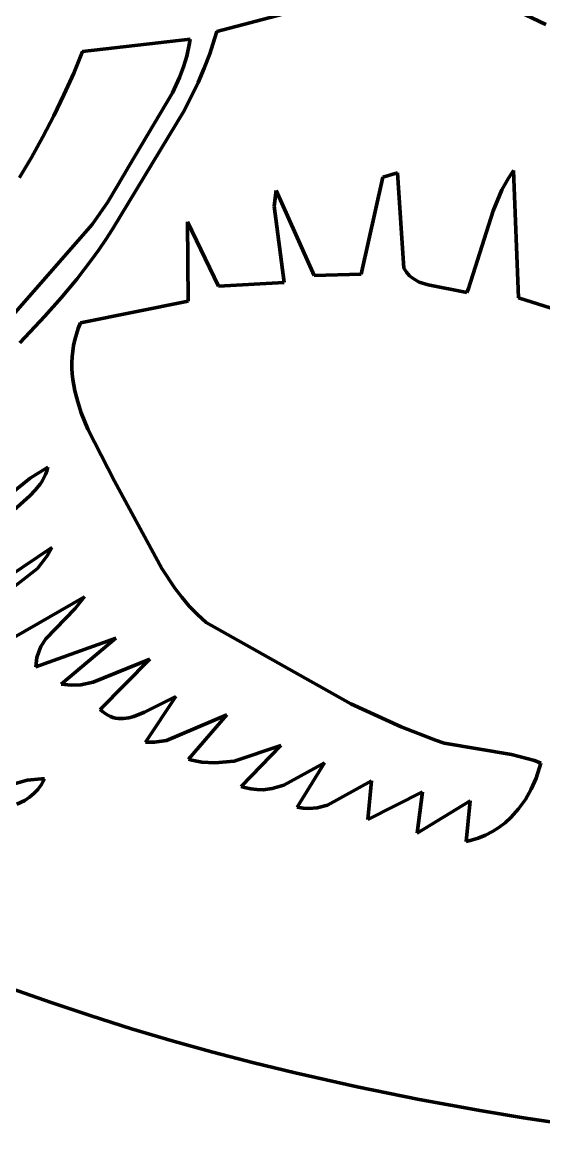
# Model space of a CAD drawing. Header units: millimetres. Extents: x 0 to 12.5, y 0 to 14.6.
# Drawn here: x 3.649 to 4.391, y 3.253 to 4.865 of the extents above; entities that cross this region are included whole.
import ezdxf

# ---------------------------------------------------------------- set-up
doc = ezdxf.new("R2010")
doc.units = ezdxf.units.MM
doc.layers.add('color#131313ff', color=7, linetype='CONTINUOUS', lineweight=100)
doc.layers.add('color#fcfcfcff', color=7, linetype='CONTINUOUS', lineweight=100)

msp = doc.modelspace()

# ---------------------------------------------------------------- linework, layer by layer
at = {"layer": 'color#131313ff'}
for p, q in [((4.1433, 4.9096), (3.9258, 4.8524)), ((4.395, 4.862), (4.3562, 4.8809)), ((3.9258, 4.8524), (3.9227, 4.8417)), ((3.8879, 4.8412), (3.7345, 4.8238)), ((3.8866, 4.833), (3.8879, 4.8412)), ((3.9227, 4.8417), (3.9158, 4.8205)), ((3.7345, 4.8238), (3.7218, 4.7926)), ((3.883, 4.8171), (3.8866, 4.833)), ((3.9158, 4.8205), (3.908, 4.7999)), ((3.8783, 4.8016), (3.883, 4.8171)), ((3.7218, 4.7926), (3.708, 4.7619)), ((3.8728, 4.7866), (3.8783, 4.8016)), ((3.908, 4.7999), (3.8993, 4.7796)), ((3.8629, 4.7646), (3.8728, 4.7866)), ((3.8993, 4.7796), (3.88, 4.7401)), ((3.708, 4.7619), (3.6934, 4.7317)), ((3.8008, 4.6607), (3.8629, 4.7646)), ((3.88, 4.7401), (3.777, 4.57)), ((3.6934, 4.7317), (3.6779, 4.7019)), ((3.6779, 4.7019), (3.6616, 4.6726)), ((3.6616, 4.6726), (3.6445, 4.6438)), ((3.7847, 4.6328), (3.8008, 4.6607)), ((4.1318, 4.5058), (4.1626, 4.6446)), ((4.1626, 4.6446), (4.1835, 4.6504)), ((4.1835, 4.6504), (4.1923, 4.5148)), ((4.3323, 4.6262), (4.3416, 4.6431)), ((4.3416, 4.6431), (4.3488, 4.654)), ((4.3488, 4.654), (4.3561, 4.4721)), ((3.7699, 4.6081), (3.7847, 4.6328)), ((4.3198, 4.5966), (4.3323, 4.6262)), ((4.0076, 4.6028), (4.0104, 4.6256)), ((4.0104, 4.6256), (4.0645, 4.5042)), ((3.748, 4.5768), (3.7699, 4.6081)), ((4.0218, 4.4943), (4.0076, 4.6028)), ((4.2848, 4.4857), (4.3198, 4.5966)), ((3.8852, 4.4674), (3.8839, 4.5808)), ((3.8839, 4.5808), (3.9283, 4.4887)), ((3.6282, 4.4401), (3.748, 4.5768)), ((3.777, 4.57), (3.7675, 4.5553)), ((3.7675, 4.5553), (3.7576, 4.5408)), ((3.7576, 4.5408), (3.7474, 4.5266)), ((3.7474, 4.5266), (3.7369, 4.5127)), ((4.1923, 4.5148), (4.1942, 4.5117)), ((3.7262, 4.499), (3.7039, 4.4722)), ((3.7369, 4.5127), (3.7262, 4.499)), ((4.0645, 4.5042), (4.1318, 4.5058)), ((4.1942, 4.5117), (4.1962, 4.5088)), ((4.1962, 4.5088), (4.2008, 4.5037)), ((4.2008, 4.5037), (4.206, 4.4996)), ((4.206, 4.4996), (4.2146, 4.4948)), ((3.9283, 4.4887), (4.0218, 4.4943)), ((4.2146, 4.4948), (4.2274, 4.4906)), ((4.2274, 4.4906), (4.2824, 4.4797)), ((4.2824, 4.4797), (4.2848, 4.4857)), ((3.7039, 4.4722), (3.6808, 4.4461)), ((3.7317, 4.4366), (3.8852, 4.4674)), ((4.3561, 4.4721), (4.4296, 4.4491)), ((3.6808, 4.4461), (3.6449, 4.4081)), ((3.7284, 4.4284), (3.7317, 4.4366)), ((3.7233, 4.4122), (3.7256, 4.4203)), ((3.7256, 4.4203), (3.7284, 4.4284)), ((3.7204, 4.396), (3.7216, 4.4041)), ((3.7216, 4.4041), (3.7233, 4.4122)), ((3.7192, 4.3798), (3.7196, 4.3879)), ((3.7196, 4.3879), (3.7204, 4.396)), ((3.7193, 4.3718), (3.7192, 4.3798)), ((3.7198, 4.3637), (3.7193, 4.3718)), ((3.7207, 4.3557), (3.7198, 4.3637)), ((3.7219, 4.3476), (3.7207, 4.3557)), ((3.7235, 4.3397), (3.7219, 4.3476)), ((3.7275, 4.3238), (3.7235, 4.3397)), ((3.7326, 4.308), (3.7275, 4.3238)), ((3.7419, 4.2848), (3.7326, 4.308)), ((3.7798, 4.2109), (3.7419, 4.2848)), ((3.6598, 4.215), (3.6848, 4.2306)), ((3.6835, 4.2252), (3.6816, 4.2201)), ((3.6848, 4.2306), (3.6835, 4.2252)), ((3.5454, 4.1224), (3.6598, 4.215)), ((3.6768, 4.2106), (3.6738, 4.2062)), ((3.6794, 4.2153), (3.6768, 4.2106)), ((3.6816, 4.2201), (3.6794, 4.2153)), ((3.8476, 4.086), (3.7798, 4.2109)), ((3.667, 4.1978), (3.6594, 4.19)), ((3.6738, 4.2062), (3.667, 4.1978)), ((3.6594, 4.19), (3.6229, 4.1571)), ((3.5831, 4.0435), (3.6905, 4.1161)), ((3.6905, 4.1161), (3.6838, 4.1041)), ((3.6838, 4.1041), (3.6701, 4.0863)), ((3.6701, 4.0863), (3.5956, 4.0279)), ((3.8658, 4.0582), (3.8476, 4.086)), ((3.6367, 3.9879), (3.7371, 4.0459)), ((3.7371, 4.0459), (3.7238, 4.0291)), ((3.8758, 4.045), (3.8658, 4.0582)), ((3.8865, 4.0323), (3.8758, 4.045)), ((3.8981, 4.0203), (3.8865, 4.0323)), ((3.7238, 4.0291), (3.6819, 3.9856)), ((3.9043, 4.0146), (3.8981, 4.0203)), ((3.9107, 4.0091), (3.9043, 4.0146)), ((4.1169, 3.8929), (3.9107, 4.0091)), ((3.6679, 3.9458), (3.782, 3.9869)), ((3.6819, 3.9856), (3.6752, 3.975)), ((3.782, 3.9869), (3.704, 3.9211)), ((3.6719, 3.9674), (3.6694, 3.9592)), ((3.6752, 3.975), (3.6719, 3.9674)), ((3.6681, 3.9504), (3.6679, 3.9458)), ((3.6686, 3.9549), (3.6681, 3.9504)), ((3.6694, 3.9592), (3.6686, 3.9549)), ((3.7497, 3.9238), (3.8306, 3.9569)), ((3.8306, 3.9569), (3.7595, 3.8851)), ((3.704, 3.9211), (3.7088, 3.9204)), ((3.7088, 3.9204), (3.7182, 3.9197)), ((3.7182, 3.9197), (3.7319, 3.9203)), ((3.7319, 3.9203), (3.7497, 3.9238)), ((3.823, 3.8811), (3.8676, 3.9033)), ((3.8676, 3.9033), (3.8241, 3.8382)), ((3.7595, 3.8851), (3.7631, 3.8819)), ((4.1887, 3.8602), (4.1169, 3.8929)), ((3.7631, 3.8819), (3.7667, 3.8792)), ((3.7667, 3.8792), (3.7704, 3.8769)), ((3.7704, 3.8769), (3.7741, 3.8751)), ((3.7741, 3.8751), (3.7778, 3.8737)), ((3.7778, 3.8737), (3.7815, 3.8727)), ((3.7815, 3.8727), (3.7852, 3.8721)), ((3.7852, 3.8721), (3.789, 3.8719)), ((3.789, 3.8719), (3.7927, 3.8719)), ((3.7927, 3.8719), (3.8003, 3.8729)), ((3.8003, 3.8729), (3.8078, 3.8749)), ((3.8078, 3.8749), (3.823, 3.8811)), ((3.8539, 3.8409), (3.9401, 3.8772)), ((3.9401, 3.8772), (3.8857, 3.8141)), ((4.2378, 3.8411), (4.1887, 3.8602)), ((3.8241, 3.8382), (3.8372, 3.8383)), ((3.8372, 3.8383), (3.8539, 3.8409)), ((4.2502, 3.8367), (4.2378, 3.8411)), ((4.3459, 3.8206), (4.2502, 3.8367)), ((3.9507, 3.8113), (4.0172, 3.8334)), ((4.0172, 3.8334), (3.9606, 3.7751)), ((4.3788, 3.8121), (4.3459, 3.8206)), ((3.8857, 3.8141), (3.8904, 3.8128)), ((3.8904, 3.8128), (3.9045, 3.81)), ((3.9045, 3.81), (3.9231, 3.8087)), ((3.9231, 3.8087), (3.9507, 3.8113)), ((4.0212, 3.7769), (4.0793, 3.8091)), ((4.0793, 3.8091), (4.0406, 3.7458)), ((4.3879, 3.8084), (4.3788, 3.8121)), ((4.381, 3.7868), (4.3879, 3.8084)), ((3.6556, 3.7841), (3.6287, 3.7763)), ((3.6758, 3.786), (3.6556, 3.7841)), ((3.6708, 3.771), (3.6758, 3.778)), ((3.68, 3.786), (3.6758, 3.786)), ((3.6758, 3.778), (3.678, 3.7819)), ((3.678, 3.7819), (3.68, 3.786)), ((3.9606, 3.7751), (3.9652, 3.7736)), ((3.9652, 3.7736), (3.9742, 3.7716)), ((3.9919, 3.7705), (4.0047, 3.7722)), ((4.0047, 3.7722), (4.0212, 3.7769)), ((4.0839, 3.7483), (4.1463, 3.7832)), ((4.1463, 3.7832), (4.1413, 3.7281)), ((4.3741, 3.7714), (4.381, 3.7868)), ((3.652, 3.7553), (3.6588, 3.7597)), ((3.6588, 3.7597), (3.6652, 3.7649)), ((3.6652, 3.7649), (3.6708, 3.771)), ((3.9742, 3.7716), (3.9831, 3.7706)), ((3.9831, 3.7706), (3.9919, 3.7705)), ((4.1413, 3.7281), (4.2189, 3.7675)), ((4.2189, 3.7675), (4.2116, 3.7087)), ((4.3561, 3.7431), (4.3658, 3.7567)), ((4.3658, 3.7567), (4.3741, 3.7714)), ((3.6408, 3.7501), (3.652, 3.7553)), ((4.0406, 3.7458), (4.049, 3.7443)), ((4.049, 3.7443), (4.0571, 3.7438)), ((4.0571, 3.7438), (4.0689, 3.7447)), ((4.0689, 3.7447), (4.0839, 3.7483)), ((4.2116, 3.7087), (4.2872, 3.7545)), ((4.2872, 3.7545), (4.2815, 3.6968)), ((4.345, 3.7308), (4.3561, 3.7431)), ((4.3281, 3.7166), (4.3368, 3.7233)), ((4.3368, 3.7233), (4.345, 3.7308)), ((4.3089, 3.7055), (4.3188, 3.7107)), ((4.3188, 3.7107), (4.3281, 3.7166)), ((4.2815, 3.6968), (4.2873, 3.698)), ((4.2873, 3.698), (4.2984, 3.7013)), ((4.2984, 3.7013), (4.3089, 3.7055)), ((3.6896, 3.4669), (3.6327, 3.4871)), ((3.7468, 3.4477), (3.6896, 3.4669)), ((3.8043, 3.4295), (3.7468, 3.4477)), ((3.8622, 3.4124), (3.8043, 3.4295)), ((3.9203, 3.3962), (3.8622, 3.4124)), ((3.9788, 3.381), (3.9203, 3.3962)), ((4.0374, 3.3666), (3.9788, 3.381)), ((4.1258, 3.3467), (4.0374, 3.3666)), ((4.2145, 3.3287), (4.1258, 3.3467)), ((4.3036, 3.3124), (4.2145, 3.3287)), ((4.3631, 3.3025), (4.3036, 3.3124)), ((4.6947, 3.2531), (4.3631, 3.3025))]:
    msp.add_line(p, q, dxfattribs=at)
at = {"layer": 'color#fcfcfcff'}
for p, q in [((3.9258, 4.8524), (4.1433, 4.9096)), ((4.3562, 4.8809), (4.395, 4.862)), ((3.9227, 4.8417), (3.9258, 4.8524)), ((3.7345, 4.8238), (3.8879, 4.8412)), ((3.8879, 4.8412), (3.8866, 4.833)), ((3.9158, 4.8205), (3.9227, 4.8417)), ((3.7218, 4.7926), (3.7345, 4.8238)), ((3.8866, 4.833), (3.883, 4.8171)), ((3.908, 4.7999), (3.9158, 4.8205)), ((3.883, 4.8171), (3.8783, 4.8016)), ((3.708, 4.7619), (3.7218, 4.7926)), ((3.8783, 4.8016), (3.8728, 4.7866)), ((3.8993, 4.7796), (3.908, 4.7999)), ((3.8728, 4.7866), (3.8629, 4.7646)), ((3.88, 4.7401), (3.8993, 4.7796)), ((3.6934, 4.7317), (3.708, 4.7619)), ((3.8629, 4.7646), (3.8008, 4.6607)), ((3.777, 4.57), (3.88, 4.7401)), ((3.6779, 4.7019), (3.6934, 4.7317)), ((3.6616, 4.6726), (3.6779, 4.7019)), ((3.6445, 4.6438), (3.6616, 4.6726)), ((3.8008, 4.6607), (3.7847, 4.6328)), ((4.1626, 4.6446), (4.1318, 4.5058)), ((4.1835, 4.6504), (4.1626, 4.6446)), ((4.1923, 4.5148), (4.1835, 4.6504)), ((4.3416, 4.6431), (4.3323, 4.6262)), ((4.3488, 4.654), (4.3416, 4.6431)), ((4.3561, 4.4721), (4.3488, 4.654)), ((3.7847, 4.6328), (3.7699, 4.6081)), ((4.3323, 4.6262), (4.3198, 4.5966)), ((4.0104, 4.6256), (4.0076, 4.6028)), ((4.0645, 4.5042), (4.0104, 4.6256)), ((3.7699, 4.6081), (3.748, 4.5768)), ((4.0076, 4.6028), (4.0218, 4.4943)), ((4.3198, 4.5966), (4.2848, 4.4857)), ((3.9283, 4.4887), (3.8839, 4.5808)), ((3.8839, 4.5808), (3.8852, 4.4674)), ((3.748, 4.5768), (3.6282, 4.4401)), ((3.7675, 4.5553), (3.777, 4.57)), ((3.7576, 4.5408), (3.7675, 4.5553)), ((3.7474, 4.5266), (3.7576, 4.5408)), ((3.7369, 4.5127), (3.7474, 4.5266)), ((4.1942, 4.5117), (4.1923, 4.5148)), ((3.7039, 4.4722), (3.7262, 4.499)), ((3.7262, 4.499), (3.7369, 4.5127)), ((4.1318, 4.5058), (4.0645, 4.5042)), ((4.1962, 4.5088), (4.1942, 4.5117)), ((4.2008, 4.5037), (4.1962, 4.5088)), ((4.206, 4.4996), (4.2008, 4.5037)), ((4.2146, 4.4948), (4.206, 4.4996)), ((4.0218, 4.4943), (3.9283, 4.4887)), ((4.2274, 4.4906), (4.2146, 4.4948)), ((4.2824, 4.4797), (4.2274, 4.4906)), ((4.2848, 4.4857), (4.2824, 4.4797)), ((3.6808, 4.4461), (3.7039, 4.4722)), ((3.8852, 4.4674), (3.7317, 4.4366)), ((4.4296, 4.4491), (4.3561, 4.4721)), ((3.6449, 4.4081), (3.6808, 4.4461)), ((3.7317, 4.4366), (3.7284, 4.4284)), ((3.7256, 4.4203), (3.7233, 4.4122)), ((3.7284, 4.4284), (3.7256, 4.4203)), ((3.7216, 4.4041), (3.7204, 4.396)), ((3.7233, 4.4122), (3.7216, 4.4041)), ((3.7196, 4.3879), (3.7192, 4.3798)), ((3.7204, 4.396), (3.7196, 4.3879)), ((3.7192, 4.3798), (3.7193, 4.3718)), ((3.7193, 4.3718), (3.7198, 4.3637)), ((3.7198, 4.3637), (3.7207, 4.3557)), ((3.7207, 4.3557), (3.7219, 4.3476)), ((3.7219, 4.3476), (3.7235, 4.3397)), ((3.7235, 4.3397), (3.7275, 4.3238)), ((3.7275, 4.3238), (3.7326, 4.308)), ((3.7326, 4.308), (3.7419, 4.2848)), ((3.7419, 4.2848), (3.7798, 4.2109)), ((3.6848, 4.2306), (3.6598, 4.215)), ((3.6816, 4.2201), (3.6835, 4.2252)), ((3.6835, 4.2252), (3.6848, 4.2306)), ((3.6598, 4.215), (3.5454, 4.1224)), ((3.6738, 4.2062), (3.6768, 4.2106)), ((3.6768, 4.2106), (3.6794, 4.2153)), ((3.6794, 4.2153), (3.6816, 4.2201)), ((3.7798, 4.2109), (3.8476, 4.086)), ((3.6594, 4.19), (3.667, 4.1978)), ((3.667, 4.1978), (3.6738, 4.2062)), ((3.6229, 4.1571), (3.6594, 4.19)), ((3.6905, 4.1161), (3.5831, 4.0435)), ((3.6838, 4.1041), (3.6905, 4.1161)), ((3.6701, 4.0863), (3.6838, 4.1041)), ((3.5956, 4.0279), (3.6701, 4.0863)), ((3.8476, 4.086), (3.8658, 4.0582)), ((3.7371, 4.0459), (3.6367, 3.9879)), ((3.7238, 4.0291), (3.7371, 4.0459)), ((3.8658, 4.0582), (3.8758, 4.045)), ((3.8758, 4.045), (3.8865, 4.0323)), ((3.8865, 4.0323), (3.8981, 4.0203)), ((3.6819, 3.9856), (3.7238, 4.0291)), ((3.8981, 4.0203), (3.9043, 4.0146)), ((3.9043, 4.0146), (3.9107, 4.0091)), ((3.9107, 4.0091), (4.1169, 3.8929)), ((3.782, 3.9869), (3.6679, 3.9458)), ((3.6752, 3.975), (3.6819, 3.9856)), ((3.704, 3.9211), (3.782, 3.9869)), ((3.6694, 3.9592), (3.6719, 3.9674)), ((3.6719, 3.9674), (3.6752, 3.975)), ((3.6679, 3.9458), (3.6681, 3.9504)), ((3.6681, 3.9504), (3.6686, 3.9549)), ((3.6686, 3.9549), (3.6694, 3.9592)), ((3.8306, 3.9569), (3.7497, 3.9238)), ((3.7595, 3.8851), (3.8306, 3.9569)), ((3.7088, 3.9204), (3.704, 3.9211)), ((3.7182, 3.9197), (3.7088, 3.9204)), ((3.7319, 3.9203), (3.7182, 3.9197)), ((3.7497, 3.9238), (3.7319, 3.9203)), ((3.8676, 3.9033), (3.823, 3.8811)), ((3.8241, 3.8382), (3.8676, 3.9033)), ((3.7631, 3.8819), (3.7595, 3.8851)), ((4.1169, 3.8929), (4.1887, 3.8602)), ((3.7667, 3.8792), (3.7631, 3.8819)), ((3.7704, 3.8769), (3.7667, 3.8792)), ((3.7741, 3.8751), (3.7704, 3.8769)), ((3.7778, 3.8737), (3.7741, 3.8751)), ((3.7815, 3.8727), (3.7778, 3.8737)), ((3.7852, 3.8721), (3.7815, 3.8727)), ((3.789, 3.8719), (3.7852, 3.8721)), ((3.7927, 3.8719), (3.789, 3.8719)), ((3.8003, 3.8729), (3.7927, 3.8719)), ((3.8078, 3.8749), (3.8003, 3.8729)), ((3.823, 3.8811), (3.8078, 3.8749)), ((3.9401, 3.8772), (3.8539, 3.8409)), ((3.8857, 3.8141), (3.9401, 3.8772)), ((4.1887, 3.8602), (4.2378, 3.8411)), ((3.8372, 3.8383), (3.8241, 3.8382)), ((3.8539, 3.8409), (3.8372, 3.8383)), ((4.2378, 3.8411), (4.2502, 3.8367)), ((4.2502, 3.8367), (4.3459, 3.8206)), ((4.0172, 3.8334), (3.9507, 3.8113)), ((3.9606, 3.7751), (4.0172, 3.8334)), ((4.3459, 3.8206), (4.3788, 3.8121)), ((3.8904, 3.8128), (3.8857, 3.8141)), ((3.9045, 3.81), (3.8904, 3.8128)), ((3.9231, 3.8087), (3.9045, 3.81)), ((3.9507, 3.8113), (3.9231, 3.8087)), ((4.0793, 3.8091), (4.0212, 3.7769)), ((4.0406, 3.7458), (4.0793, 3.8091)), ((4.3788, 3.8121), (4.3879, 3.8084)), ((4.3879, 3.8084), (4.381, 3.7868)), ((3.6287, 3.7763), (3.6556, 3.7841)), ((3.6556, 3.7841), (3.6758, 3.786)), ((3.6758, 3.778), (3.6708, 3.771)), ((3.6758, 3.786), (3.68, 3.786)), ((3.678, 3.7819), (3.6758, 3.778)), ((3.68, 3.786), (3.678, 3.7819)), ((3.9652, 3.7736), (3.9606, 3.7751)), ((3.9742, 3.7716), (3.9652, 3.7736)), ((4.0047, 3.7722), (3.9919, 3.7705)), ((4.0212, 3.7769), (4.0047, 3.7722)), ((4.1463, 3.7832), (4.0839, 3.7483)), ((4.1413, 3.7281), (4.1463, 3.7832)), ((4.381, 3.7868), (4.3741, 3.7714)), ((3.6588, 3.7597), (3.652, 3.7553)), ((3.6652, 3.7649), (3.6588, 3.7597)), ((3.6708, 3.771), (3.6652, 3.7649)), ((3.9831, 3.7706), (3.9742, 3.7716)), ((3.9919, 3.7705), (3.9831, 3.7706)), ((4.2189, 3.7675), (4.1413, 3.7281)), ((4.2116, 3.7087), (4.2189, 3.7675)), ((4.3658, 3.7567), (4.3561, 3.7431)), ((4.3741, 3.7714), (4.3658, 3.7567)), ((3.652, 3.7553), (3.6408, 3.7501)), ((4.049, 3.7443), (4.0406, 3.7458)), ((4.0571, 3.7438), (4.049, 3.7443)), ((4.0689, 3.7447), (4.0571, 3.7438)), ((4.0839, 3.7483), (4.0689, 3.7447)), ((4.2872, 3.7545), (4.2116, 3.7087)), ((4.2815, 3.6968), (4.2872, 3.7545)), ((4.3561, 3.7431), (4.345, 3.7308)), ((4.3368, 3.7233), (4.3281, 3.7166)), ((4.345, 3.7308), (4.3368, 3.7233)), ((4.3188, 3.7107), (4.3089, 3.7055)), ((4.3281, 3.7166), (4.3188, 3.7107)), ((4.2873, 3.698), (4.2815, 3.6968)), ((4.2984, 3.7013), (4.2873, 3.698)), ((4.3089, 3.7055), (4.2984, 3.7013)), ((3.6327, 3.4871), (3.6896, 3.4669)), ((3.6896, 3.4669), (3.7468, 3.4477)), ((3.7468, 3.4477), (3.8043, 3.4295)), ((3.8043, 3.4295), (3.8622, 3.4124)), ((3.8622, 3.4124), (3.9203, 3.3962)), ((3.9203, 3.3962), (3.9788, 3.381)), ((3.9788, 3.381), (4.0374, 3.3666)), ((4.0374, 3.3666), (4.1258, 3.3467)), ((4.1258, 3.3467), (4.2145, 3.3287)), ((4.2145, 3.3287), (4.3036, 3.3124)), ((4.3036, 3.3124), (4.3631, 3.3025)), ((4.3631, 3.3025), (4.6947, 3.2531))]:
    msp.add_line(p, q, dxfattribs=at)

doc.saveas('drawing.dxf')
